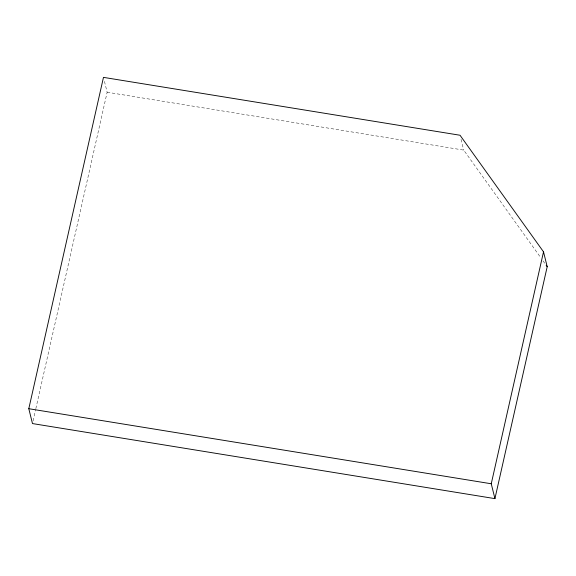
<?xml version="1.0" encoding="UTF-8"?>
<svg xmlns="http://www.w3.org/2000/svg" width="576" height="576" viewBox="0 0 576 576"><rect width="100%" height="100%" fill="white"/><g stroke="black" fill="none" stroke-linecap="round" stroke-linejoin="round"><path stroke-width="0.43" stroke-dasharray="2.88 2.16" d="M33.07 420.941L35.64 409.543M35.834 408.672L107.143 92.232L104.285 80.676M107.143 92.232L463.694 150.098L540.936 257.947M543.024 260.863L545.112 263.772M461.038 139.37L463.694 150.098"/><path stroke-width="0.86" d="M28.8 408.708L103.471 77.371L460.022 135.245L543.521 251.834L547.2 266.688L494.928 498.629L32.479 423.569L28.8 408.708L491.256 483.768L494.928 498.629M491.256 483.768L543.521 251.834M546.156 265.234L547.2 266.688"/></g></svg>
